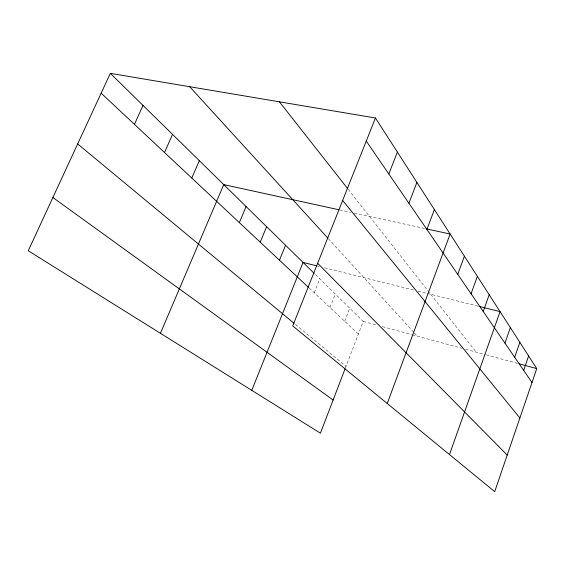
<?xml version="1.0" encoding="UTF-8"?>
<svg xmlns="http://www.w3.org/2000/svg" width="565" height="565" viewBox="0 0 565 565"><rect width="100%" height="100%" fill="white"/><g stroke="black" fill="none" stroke-linecap="round" stroke-linejoin="round"><path stroke-width="0.42" stroke-dasharray="2.83 2.12" d="M345.392 367.985L363.217 321.436L314.839 273.976M344.692 321.287L349.742 308.222M330.024 307.551L335.306 294.054M314.267 292.79L319.79 278.835M339.756 209.94L350.816 212.355M354.213 213.097L424.442 228.43M317.622 266.073L319.331 266.496M324.465 267.782L413.771 290.078M418.015 291.145L426.511 293.263M427.359 293.475L478.265 306.188M363.217 321.436L377.392 325.292M382.399 326.648L411.497 334.565M412.33 334.791L462.121 348.322M465.44 349.227L485.342 354.636M486.168 354.862L517.674 363.429M295.424 324.409L346.02 366.339M309.232 288.072L358.365 334.099M328.364 238.677L413.905 332.411M414.477 333.032L417.316 336.147M348.217 189.332L476.224 352.157"/><path stroke-width="0.85" d="M375.443 117.993L536.75 368.613L494.7 491.656L292.727 325.934L375.443 117.993L110.323 73.344L28.25 250.761L320.419 433.207L345.081 368.804M523.663 370.386L528.621 355.985M514.673 357.292L519.857 342.362M504.941 343.117L510.372 327.629M449.486 454.557L500.074 311.633L479.099 306.399M483.223 311.485L489.205 294.753M471.055 293.758L477.361 276.341M457.735 274.357L464.388 256.192M387.251 403.488L450.128 234.037L426.158 228.804M426.9 229.439L434.386 209.573M408.926 203.252L416.899 182.41M388.84 173.992L397.379 152.084M251.778 390.337L303.073 262.435L316.767 265.854M279.484 260.211L285.565 245.259M260.239 242.18L266.631 226.685M239.362 222.624L246.093 206.543M160.439 333.301L223.74 184.614L338.908 209.756M191.782 178.053L199.325 160.658M164.514 152.515L172.537 134.378M134.456 124.357L143.016 105.415M519.327 363.881L536.75 368.613M52.884 197.517L333.117 400.034M77.659 143.948L294.068 323.286M101.156 93.161L308.603 287.486M110.323 73.344L314.218 273.368M317.657 263.255L507.193 455.079M189.678 86.713L327.771 238.027M342.651 200.434L519.878 417.987M279.414 101.827L347.673 188.639M366.254 141.095L531.997 382.526"/></g></svg>
